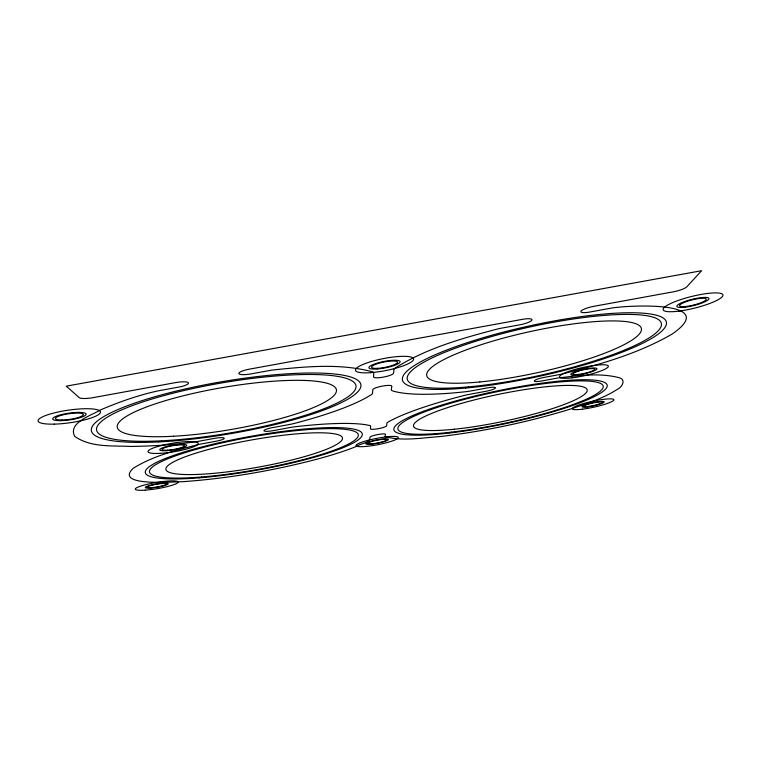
<?xml version="1.0" encoding="UTF-8"?>
<svg xmlns="http://www.w3.org/2000/svg" width="761" height="761" viewBox="0 0 761 761"><rect width="100%" height="100%" fill="white"/><g stroke="black" fill="none" stroke-linecap="round" stroke-linejoin="round"><path stroke-width="1.14" d="M373.737 372.985L373.546 376.876A10.188 2.017 -11.1 0 0 383.354 377.114A10.188 2.017 -11.1 0 0 393.561 373.204L394.036 369.256M394.341 368.59C425.865 348.31 462.964 338.027 498.978 328.619L519.611 324.852A11.282 2.426 -12.5 0 0 531.939 320.105A11.282 2.426 -12.5 0 0 522.398 319.354L249.132 369.199A11.377 2.483 -9.8 0 0 238.878 373.594A11.377 2.483 -9.8 0 0 250.987 373.908L271.962 370.074C305.361 366.64 340.31 363.007 373.09 371.986M385.133 436.681C402.816 441.428 422.65 437.765 440.923 436.472C485.071 431.173 528.79 421.955 571.273 408.8C587.016 403.52 603.169 398.45 617.228 389.394C622.079 387.425 626.484 379.53 619.188 377.703C599.249 372.557 578.122 375.706 557.946 377.96L541.737 380.957A8.904 1.503 -12.2 0 1 534.365 380.766A8.904 1.503 -12.2 0 1 544.239 377.389L560.239 374.422C598.783 364.88 637.851 353.97 672.41 333.889C719.725 300.899 632.315 305.522 617.59 307.33A22.136 4.528 -13.2 0 0 609.78 308.386L589.899 312.02A11.339 2.388 -13.2 0 1 581.014 311.154A11.339 2.388 -13.2 0 1 593.884 306.312L673.095 291.863A11.653 2.426 -14 0 0 686.803 286.821L701.632 270.697L66.274 386.169L79.154 397.584A11.881 2.549 -8.2 0 0 93.023 397.661L175.601 382.602A11.491 2.483 -9.1 0 1 188.405 382.802A11.491 2.483 -9.1 0 1 178.73 387.102L158.05 390.869C138.188 395.206 118.868 402.055 100.195 410.036C91.824 415.43 67.739 422.431 74.635 436.3C90.74 447.782 112.352 445.48 131.196 446.45C153.475 446.098 175.81 444.719 197.86 441.437L214.393 438.384A9.027 1.541 -9.7 0 1 224.219 438.146A9.027 1.541 -9.7 0 1 216.333 441.18L199.61 444.272C176.894 449.989 153.399 455.734 133.327 468.205C112.951 487.192 176.21 481.485 181.66 481.751C226.816 478.679 271.629 470.935 315.435 459.606C329.532 455.82 343.572 451.654 357.099 446.127C360.685 443.045 370.312 443.482 369.97 437.252A7.895 1.208 -10.9 0 1 377.837 434.541A7.895 1.208 -10.9 0 1 385.466 434.36L385.133 436.681M370.578 426.293L370.464 428.814A8.209 1.313 -11 0 0 378.398 428.671A8.209 1.313 -11 0 0 386.598 425.818L386.902 423.268A16.58 2.673 -11.1 0 1 388.262 421.975A125.213 19.425 -11.8 0 1 463.392 395.682A17.417 2.93 -11.7 0 1 470.003 394.236L485.946 391.287A8.885 1.522 -11.8 0 0 495.478 387.958A8.885 1.522 -11.8 0 0 487.696 387.844L471.535 390.831A18.14 3.177 -11.7 0 1 465.038 391.791A155.377 29.584 -12.4 0 1 392.543 390.859A19.101 3.548 -11.3 0 1 391.335 389.718L391.839 386.236A9.703 1.826 -11 0 0 382.488 386.074A9.703 1.826 -11 0 0 372.785 389.746L372.538 393.18A19.168 3.567 -10.8 0 1 371.073 394.816A157.175 30.354 -9.7 0 1 295.192 423.202A18.283 3.225 -10.2 0 1 288.562 424.667L272.2 427.692A8.97 1.541 -10.1 0 0 263.962 430.793A8.97 1.541 -10.1 0 0 273.361 430.621L289.494 427.634A17.551 2.968 -10.3 0 1 296.162 426.636A126.64 19.796 -10.1 0 1 369.427 425.475A16.637 2.692 -10.8 0 1 370.578 426.293M451.359 432.153A104.875 16.247 -11.8 0 0 603.207 386.236A104.875 16.247 -11.8 0 0 447.021 404.319A104.875 16.247 -11.8 0 0 451.359 432.153M449.199 433.028A108.937 16.875 -11.8 0 0 607.221 385.351A108.937 16.875 -11.8 0 0 445.261 403.986A108.937 16.875 -11.8 0 0 449.199 433.028M454.365 429.233A88.657 13.717 -11.8 0 0 587.169 390.774A88.657 13.717 -11.8 0 0 459.644 403.901A88.657 13.717 -11.8 0 0 454.365 429.233M479.868 381.955A109.879 20.851 -12.4 0 0 641.456 329.523A109.879 20.851 -12.4 0 0 480.771 344.828A109.879 20.851 -12.4 0 0 479.868 381.955M465.656 388.062A135.097 25.674 -12.4 0 0 666.446 323.863A135.097 25.674 -12.4 0 0 471.145 341.423A135.097 25.674 -12.4 0 0 465.656 388.062M468.557 386.854A130.045 24.704 -12.4 0 0 661.433 325.004A130.045 24.704 -12.4 0 0 473 342.146A130.045 24.704 -12.4 0 0 468.557 386.854M173.546 436.243A111.182 21.394 -9.7 0 0 336.467 390.212A111.182 21.394 -9.7 0 0 170.454 399.192A111.182 21.394 -9.7 0 0 173.546 436.243M158.402 441.941A136.695 26.35 -9.7 0 0 360.942 385.713A136.695 26.35 -9.7 0 0 158.982 395.577A136.695 26.35 -9.7 0 0 158.402 441.941M161.513 440.809A131.586 25.351 -9.7 0 0 356.043 386.617A131.586 25.351 -9.7 0 0 161.227 396.338A131.586 25.351 -9.7 0 0 161.513 440.809M210.921 473.58A89.665 13.983 -10.1 0 0 342.488 438.269A89.665 13.983 -10.1 0 0 209.123 449.304A89.665 13.983 -10.1 0 0 210.921 473.58M199.182 477.841A110.174 17.199 -10.1 0 0 362.293 434.588A110.174 17.199 -10.1 0 0 199.848 447.478A110.174 17.199 -10.1 0 0 199.182 477.841M201.579 476.985A106.064 16.552 -10.1 0 0 358.336 435.321A106.064 16.552 -10.1 0 0 201.675 447.868A106.064 16.552 -10.1 0 0 201.579 476.985M578.702 374.402A11.168 1.864 -12.5 0 0 594.769 369.19A11.168 1.864 -12.5 0 0 578.132 371.216A11.168 1.864 -12.5 0 0 578.702 374.402M577.656 374.954A13.403 2.245 -12.5 0 0 596.957 368.705A13.403 2.245 -12.5 0 0 577 371.13A13.403 2.245 -12.5 0 0 577.656 374.954M572.129 377.827A25.018 4.186 -12.5 0 0 608.343 366.165A25.018 4.186 -12.5 0 0 571.264 370.597A25.018 4.186 -12.5 0 0 572.129 377.827M160.143 453.347A25.455 4.319 -9.4 0 0 198.279 443.577A25.455 4.319 -9.4 0 0 161.037 445.623A25.455 4.319 -9.4 0 0 160.143 453.347M166.355 450.683A13.641 2.312 -9.4 0 0 186.683 445.432A13.641 2.312 -9.4 0 0 166.63 446.574A13.641 2.312 -9.4 0 0 166.355 450.683M167.525 450.17A11.367 1.931 -9.4 0 0 184.447 445.794A11.367 1.931 -9.4 0 0 167.724 446.755A11.367 1.931 -9.4 0 0 167.525 450.17M372.272 443.758A9.589 1.427 -10.9 0 0 386.578 439.848A9.589 1.427 -10.9 0 0 372.633 441.171A9.589 1.427 -10.9 0 0 372.272 443.758M371.273 444.186A11.51 1.712 -10.9 0 0 388.462 439.497A11.51 1.712 -10.9 0 0 371.739 441.076A11.51 1.712 -10.9 0 0 371.273 444.186M366.022 446.422A21.489 3.206 -10.9 0 0 398.25 437.67A21.489 3.206 -10.9 0 0 367.173 440.552A21.489 3.206 -10.9 0 0 366.022 446.422M370.683 372.643A29.631 6.098 -11.1 0 0 413.623 358.954A29.631 6.098 -11.1 0 0 369.275 362.16A29.631 6.098 -11.1 0 0 370.683 372.643M377.275 368.99A15.876 3.263 -11.1 0 0 400.115 361.627A15.876 3.263 -11.1 0 0 376.229 363.425A15.876 3.263 -11.1 0 0 377.275 368.99M377.703 368.334A13.232 2.721 -11.1 0 0 397.527 362.341A13.232 2.721 -11.1 0 0 378.398 363.406A13.232 2.721 -11.1 0 0 377.703 368.334M582.431 409.18A21.251 3.015 -12.3 0 0 613.87 399.858A21.251 3.015 -12.3 0 0 583.002 403.71A21.251 3.015 -12.3 0 0 582.431 409.18M587.425 406.916A11.386 1.617 -12.3 0 0 604.196 401.922A11.386 1.617 -12.3 0 0 587.587 404.024A11.386 1.617 -12.3 0 0 587.425 406.916M588.377 406.488A9.484 1.351 -12.3 0 0 602.341 402.322A9.484 1.351 -12.3 0 0 588.481 404.072A9.484 1.351 -12.3 0 0 588.377 406.488M151.734 487.639A9.693 1.389 -9.5 0 0 166.364 484.101A9.693 1.389 -9.5 0 0 152.333 485.099A9.693 1.389 -9.5 0 0 151.734 487.639M150.697 488.039A11.624 1.665 -9.5 0 0 168.267 483.796A11.624 1.665 -9.5 0 0 151.439 484.995A11.624 1.665 -9.5 0 0 150.697 488.039M145.218 490.132A21.708 3.111 -9.5 0 0 178.15 482.227A21.708 3.111 -9.5 0 0 146.883 484.396A21.708 3.111 -9.5 0 0 145.218 490.132M54.212 424.124A31.524 6.345 -8.2 0 0 100.481 412.015A31.524 6.345 -8.2 0 0 53.118 413.185A31.524 6.345 -8.2 0 0 54.212 424.124M60.471 420.652A16.885 3.396 -8.2 0 0 86.117 414.365A16.885 3.396 -8.2 0 0 61.641 414.555A16.885 3.396 -8.2 0 0 60.471 420.652M61.993 419.977A14.069 2.825 -8.2 0 0 83.349 414.726A14.069 2.825 -8.2 0 0 62.925 414.897A14.069 2.825 -8.2 0 0 61.993 419.977M685.956 306.464A13.765 2.683 -13.9 0 0 706.265 299.339A13.765 2.683 -13.9 0 0 686.46 301.565A13.765 2.683 -13.9 0 0 685.956 306.464M685.556 307.13A16.514 3.215 -13.9 0 0 708.938 298.474A16.514 3.215 -13.9 0 0 684.225 301.717A16.514 3.215 -13.9 0 0 685.556 307.13M679.012 311.106A30.83 6.012 -13.9 0 0 722.95 294.983A30.83 6.012 -13.9 0 0 677.062 300.871A30.83 6.012 -13.9 0 0 679.012 311.106"/></g></svg>
